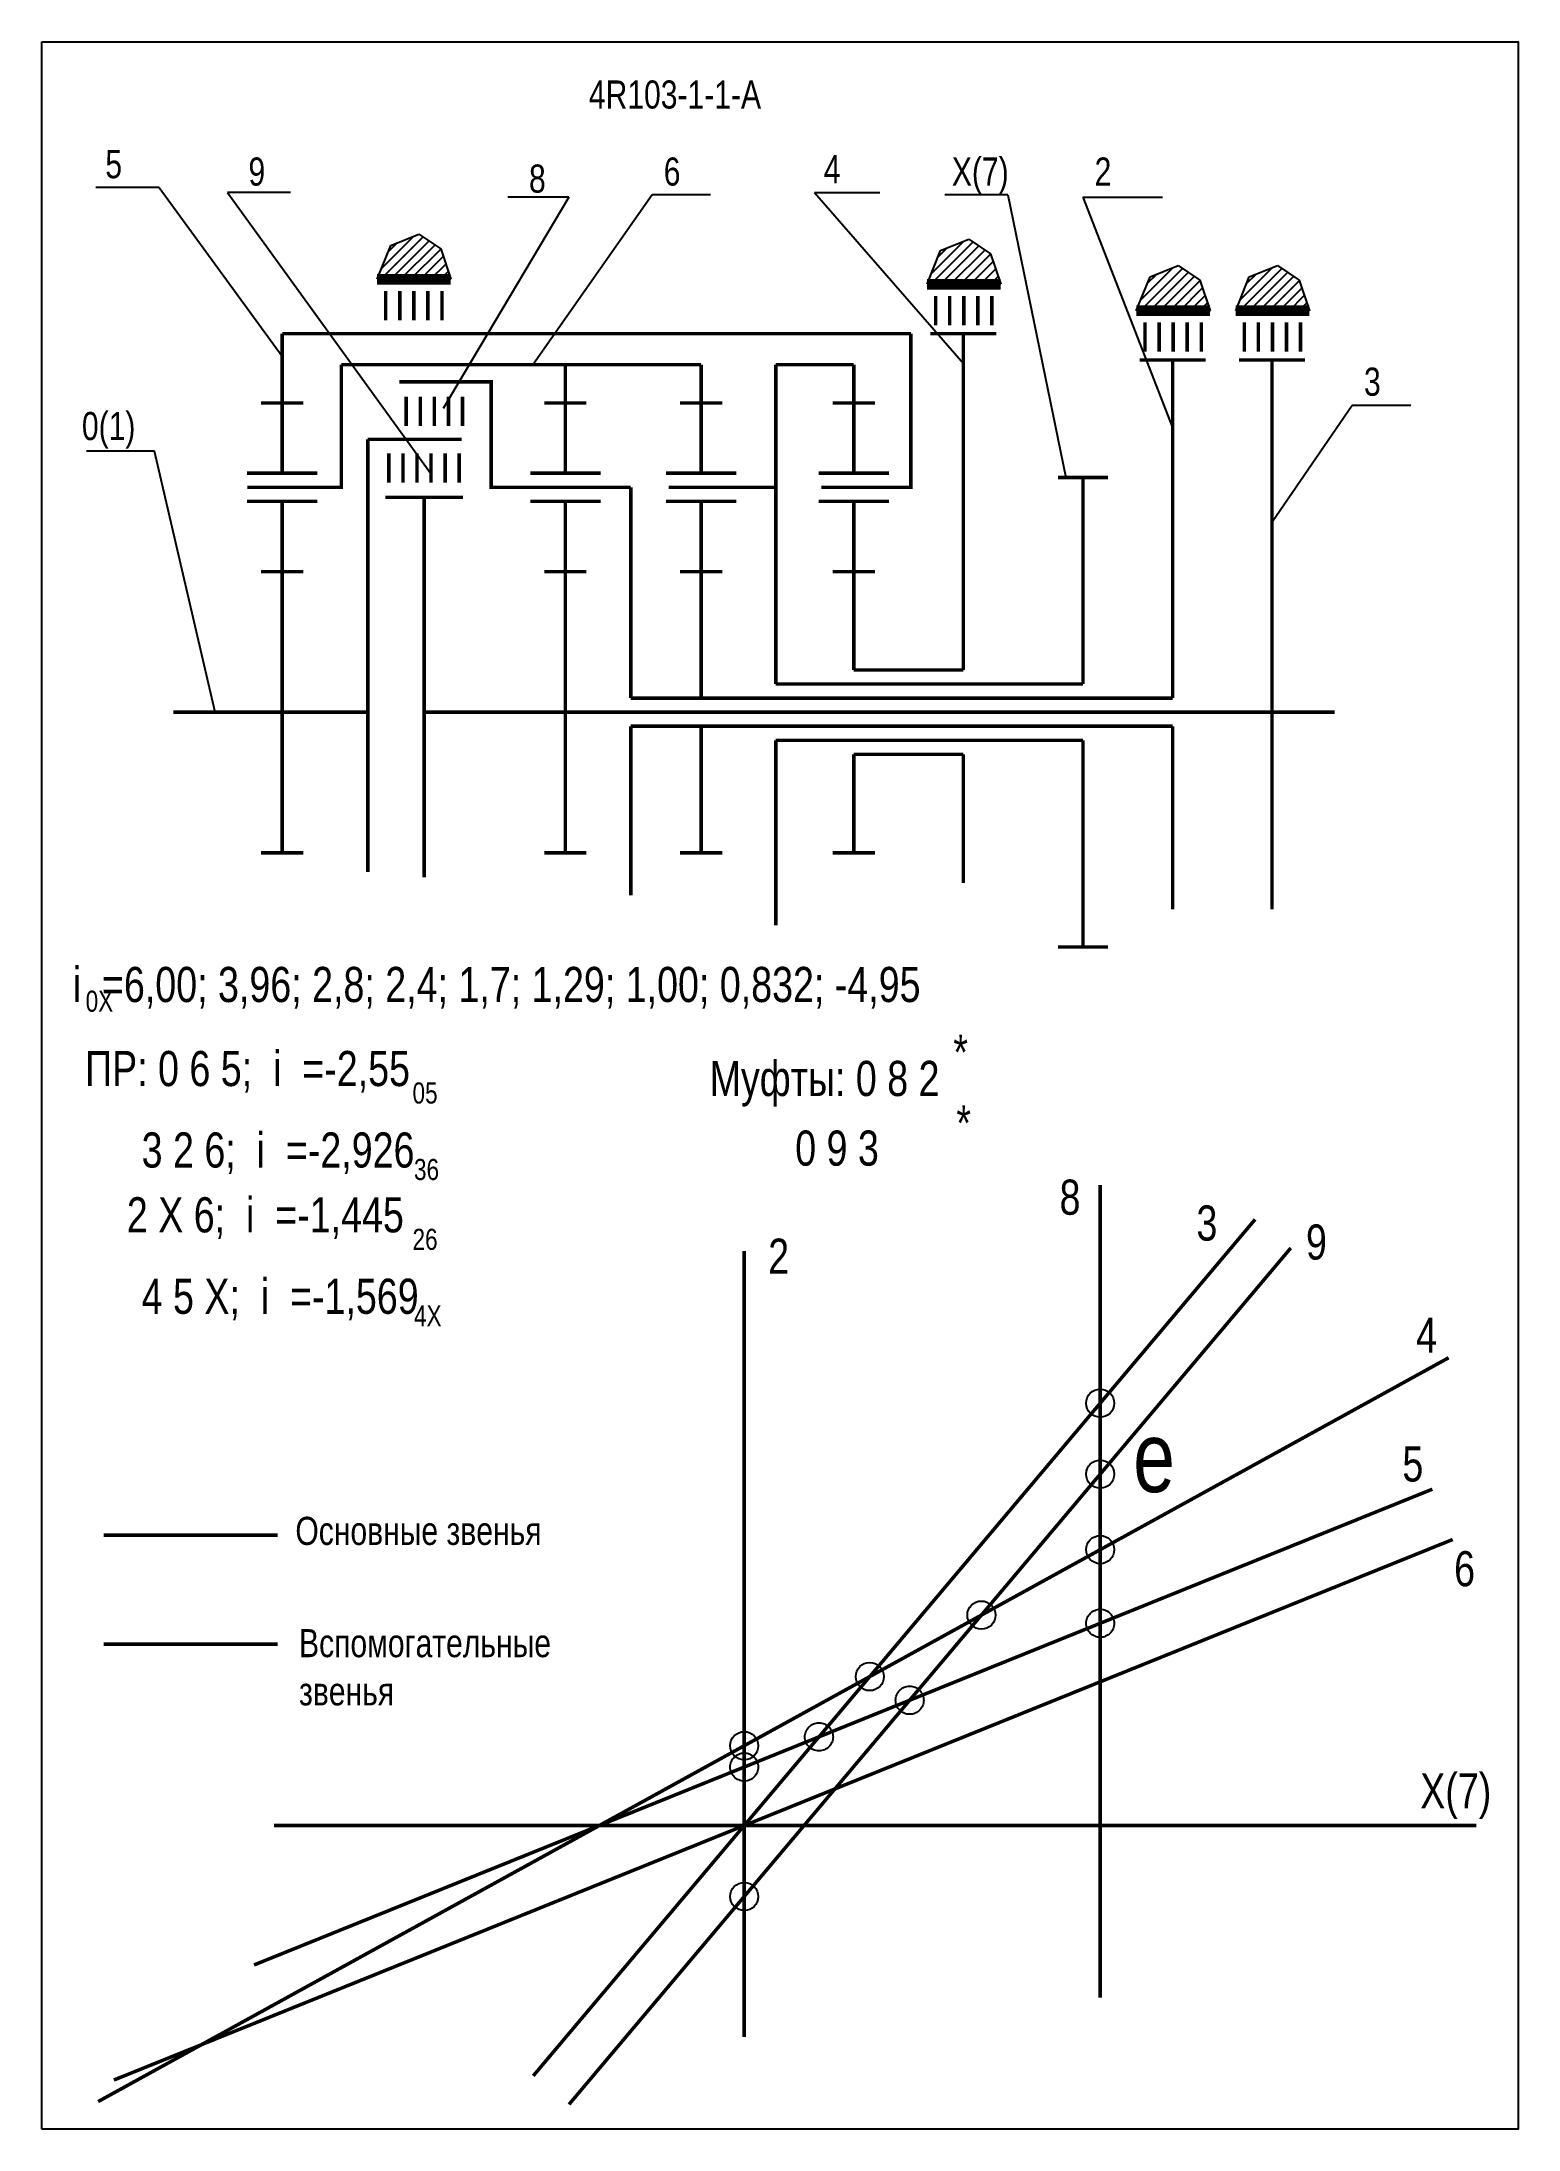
# Model space of a CAD drawing. Extents: x -352 to -142, y 153 to 450.
import ezdxf

# ---------------------------------------------------------------- set-up
doc = ezdxf.new("R2010")
doc.units = 0
doc.header["$LTSCALE"] = 15
doc.linetypes.add('CENTER', pattern=[2, 1.25, -0.25, 0.25, -0.25])
doc.linetypes.add('DASHED', pattern=[0.75, 0.5, -0.25])
for name, color, linetype in [('AXIS', 1, 'CENTER'), ('DIM', 92, 'CONTINUOUS'), ('MAIN', 5, 'CONTINUOUS')]:
    doc.layers.add(name, color=color, linetype=linetype)
doc.styles.add('AMK', font='amk.shx', dxfattribs={"width": 0.8})

msp = doc.modelspace()

# ---------------------------------------------------------------- hatches: boundary and pattern name
at = {"layer": 'DIM'}
h = msp.add_hatch(dxfattribs=at)
h.set_pattern_fill('_USER', color=0, angle=45, style=0, pattern_type=0)
h.set_pattern_definition([(45, (-52.5021, -9.6264), (-0.7071068, 0.7071068), [])])
h.paths.add_polyline_path([(-302.8, 420.89), (-304.74, 416.07), (-294.25, 416.07), (-295.69, 420.39), (-298.81, 422.51)])
h = msp.add_hatch(dxfattribs=at)
h.set_pattern_fill('_USER', color=0, angle=45, style=0, pattern_type=0)
h.set_pattern_definition([(45, (25.7168, -10.3369), (-0.7071068, 0.7071068), [])])
h.paths.add_polyline_path([(-224.58, 420.18), (-226.52, 415.36), (-216.03, 415.36), (-217.48, 419.68), (-220.59, 421.8)])
h = msp.add_hatch(dxfattribs=at)
h.set_pattern_fill('_USER', color=0, angle=45, style=0, pattern_type=0)
h.set_pattern_definition([(45, (55.4923, -14.0952), (-0.7071068, 0.7071068), [])])
h.paths.add_polyline_path([(-194.8, 416.42), (-196.75, 411.6), (-186.25, 411.6), (-187.7, 415.93), (-190.82, 418.04)])
h = msp.add_hatch(dxfattribs=at)
h.set_pattern_fill('_USER', color=0, angle=45, style=0, pattern_type=0)
h.set_pattern_definition([(45, (69.6169, -14.0952), (-0.7071068, 0.7071068), [])])
h.paths.add_polyline_path([(-180.68, 416.42), (-182.62, 411.6), (-172.13, 411.6), (-173.58, 415.93), (-176.69, 418.04)])

# ---------------------------------------------------------------- linework, layer by layer
at = {"layer": 'AXIS', "color": 1}
for centre in [(-201.89, 224.85), (-228.99, 213.9), (-241.89, 208.69), (-252.52, 204.4)]:
    msp.add_circle(centre, 2, dxfattribs=at)
at = {"layer": 'DIM', "color": 0}
for p, q in [((-335.74, 429.12), (-344.72, 429.12)), ((-335.74, 429.12), (-318.23, 405.13)), ((-317.05, 428.4), (-326.03, 428.4)), ((-326.03, 428.4), (-297.11, 388.44)), ((-277.47, 427.74), (-295.33, 397.67)), ((-277.47, 427.74), (-286.12, 427.74)), ((-265.63, 428.07), (-282.53, 403.93)), ((-257.32, 428.07), (-265.63, 428.07)), ((-242.54, 428.4), (-233.23, 428.4)), ((-242.54, 428.4), (-221.35, 404.07)), ((-215.01, 428.07), (-223.99, 428.07)), ((-215.01, 428.07), (-206.77, 387.88)), ((-204.35, 427.74), (-193.04, 427.74)), ((-204.35, 427.74), (-191.58, 394.83)), ((-302.8, 420.89), (-298.81, 422.51)), ((-298.81, 422.51), (-295.69, 420.39)), ((-224.58, 420.18), (-220.59, 421.8)), ((-220.59, 421.8), (-217.48, 419.68)), ((-304.74, 416.07), (-302.8, 420.89)), ((-295.69, 420.39), (-294.25, 416.07)), ((-226.52, 415.36), (-224.58, 420.18)), ((-217.48, 419.68), (-216.03, 415.36)), ((-196.75, 411.6), (-194.8, 416.42)), ((-194.8, 416.42), (-190.82, 418.04)), ((-190.82, 418.04), (-187.7, 415.93)), ((-187.7, 415.93), (-186.25, 411.6)), ((-182.62, 411.6), (-180.68, 416.42)), ((-180.68, 416.42), (-176.69, 418.04)), ((-176.69, 418.04), (-173.58, 415.93)), ((-173.58, 415.93), (-172.13, 411.6)), ((-177.45, 381.56), (-166.03, 398.17)), ((-166.03, 398.17), (-157.72, 398.17)), ((-336.41, 391.61), (-346.05, 391.61)), ((-327.76, 354.48), (-336.41, 391.61))]:
    msp.add_line(p, q, dxfattribs=at)
at = {"layer": 'DIM', "color": 0, "const_width": 0.5}
for points in [[(-231.93, 386.48), (-228.82, 386.48), (-228.82, 408.34)], [(-221.35, 360.48), (-221.35, 408.34)], [(-313.23, 386.48), (-309.83, 386.48), (-309.83, 403.93)], [(-248.03, 403.93), (-248.03, 358.48)], [(-191.58, 356.48), (-191.58, 404.59)], [(-177.45, 326.41), (-177.45, 404.59)], [(-268.65, 386.48), (-288.52, 386.48), (-288.52, 401.47), (-301.55, 401.47)], [(-320.85, 354.48), (-306.06, 354.48), (-306.06, 393.31)], [(-306.06, 393.31), (-292.71, 393.31)], [(-268.65, 386.48), (-268.65, 356.48)], [(-207.87, 387.88), (-200.78, 387.88)], [(-204.33, 358.48), (-204.33, 387.88)], [(-303.58, 385.04), (-292.53, 385.04)], [(-298.05, 385.04), (-298.05, 331)], [(-236.93, 360.48), (-221.35, 360.48)], [(-268.65, 356.48), (-191.58, 356.48)], [(-248.03, 358.48), (-204.33, 358.48)], [(-306.06, 354.48), (-306.06, 331.74)], [(-298.05, 354.48), (-168.56, 354.48)], [(-268.65, 352.48), (-191.58, 352.48)], [(-268.65, 352.48), (-268.65, 328.41)], [(-248.03, 350.48), (-204.33, 350.48)], [(-248.03, 350.48), (-248.03, 324.14)], [(-204.33, 350.48), (-204.33, 321.08)], [(-191.58, 352.48), (-191.58, 326.41)], [(-236.93, 348.48), (-221.35, 348.48)], [(-221.35, 348.48), (-221.35, 330.18)], [(-207.87, 321.08), (-200.78, 321.08)], [(-201.89, 287.22), (-201.89, 171.61)], [(-179.86, 282.31), (-282.53, 160.46)], [(-174.78, 278.25), (-277.44, 156.4)], [(-252.52, 277.82), (-252.52, 165.99)], [(-344.42, 156.8), (-152.33, 262.63)], [(-343.61, 237.4), (-318.89, 237.4)], [(-319.42, 196.07), (-148.41, 196.07)]]:
    msp.add_lwpolyline(points, dxfattribs=at)
at = {"layer": 'DIM', "color": 0}
msp.add_lwpolyline([(-322.24, 176.24, 0.5, 0.5, 0), (-154.65, 243.93, 0.5, 0.5, 0)], format="xyseb", dxfattribs=at)
at = {"layer": 'DIM', "color": 0, "linetype": 'DASHED', "const_width": 0.5}
msp.add_lwpolyline([(-342.17, 159.87), (-151.76, 236.77)], dxfattribs=at)
at = {"layer": 'DIM', "color": 0, "linetype": 'DASHED'}
msp.add_lwpolyline([(-343.61, 221.89, 0.5, 0.5, 0), (-318.89, 221.89, 0.5, 0.5, 0)], format="xyseb", dxfattribs=at)
at = {"layer": 'DIM', "color": 0}
for centre in [(-201.89, 256.17), (-201.89, 246.07), (-252.52, 185.98)]:
    msp.add_circle(centre, 2, dxfattribs=at)
at = {"layer": 'DIM', "color": 5}
for centre in [(-201.89, 235.33), (-218.78, 226.02), (-234.66, 217.27), (-252.52, 207.43)]:
    msp.add_circle(centre, 2, dxfattribs=at)
at = {"layer": 'MAIN'}
for points in [[(-352.43, 152.87), (-352.43, 449.87)], [(-352.43, 449.87), (-142.43, 449.87), (-142.43, 152.87), (-352.43, 152.87)]]:
    msp.add_lwpolyline(points, dxfattribs=at)
at = {"layer": 'MAIN', "color": 0}
for points, const_width in [([(-304.74, 416.07), (-294.25, 416.07)], 1.5), ([(-226.52, 415.36), (-216.03, 415.36)], 1.5), ([(-295.51, 414.42), (-295.51, 410.22)], 0.5), ([(-217.29, 413.71), (-217.29, 409.51)], 0.5), ([(-196.75, 411.6), (-186.25, 411.6)], 1.5), ([(-187.51, 409.95), (-187.51, 405.76)], 0.5), ([(-182.62, 411.6), (-172.13, 411.6)], 1.5), ([(-173.39, 409.95), (-173.39, 405.76)], 0.5), ([(-318.23, 398.48), (-318.23, 408.34)], 0.5), ([(-228.82, 408.34), (-318.23, 408.34)], 0.5), ([(-226.06, 408.34), (-216.65, 408.34)], 0.5), ([(-309.83, 403.93), (-258.65, 403.93)], 0.5), ([(-277.96, 398.48), (-277.96, 403.93)], 0.5), ([(-258.65, 398.48), (-258.65, 403.93)], 0.5), ([(-248.03, 403.93), (-236.93, 403.93)], 0.5), ([(-236.93, 398.48), (-236.93, 403.93)], 0.5), ([(-196.28, 404.59), (-186.87, 404.59)], 0.5), ([(-182.16, 404.59), (-172.75, 404.59)], 0.5), ([(-318.23, 398.48), (-321.23, 398.48)], 0.5), ([(-318.23, 388.48), (-318.23, 398.48)], 0.5), ([(-318.23, 398.48), (-315.23, 398.48)], 0.5), ([(-277.96, 398.48), (-280.96, 398.48)], 0.5), ([(-277.96, 388.48), (-277.96, 398.48)], 0.5), ([(-277.96, 398.48), (-274.96, 398.48)], 0.5), ([(-258.65, 398.48), (-261.65, 398.48)], 0.5), ([(-258.65, 388.48), (-258.65, 398.48)], 0.5), ([(-258.65, 398.48), (-255.65, 398.48)], 0.5), ([(-236.93, 398.48), (-239.93, 398.48)], 0.5), ([(-236.93, 388.48), (-236.93, 398.48)], 0.5), ([(-236.93, 398.48), (-233.93, 398.48)], 0.5), ([(-293.06, 391.32), (-293.06, 387.13)], 0.5), ([(-313.23, 386.48), (-323.17, 386.48)], 0.5), ([(-248.03, 386.48), (-263.25, 386.48)], 0.5), ([(-231.93, 386.48), (-241.53, 386.48)], 0.5), ([(-318.23, 384.48), (-323.23, 384.48)], 0.5), ([(-318.23, 374.48), (-318.23, 384.48), (-313.23, 384.48)], 0.5), ([(-277.96, 384.48), (-282.96, 384.48)], 0.5), ([(-277.96, 374.48), (-277.96, 384.48), (-272.96, 384.48)], 0.5), ([(-258.65, 384.48), (-263.65, 384.48)], 0.5), ([(-258.65, 374.48), (-258.65, 384.48), (-253.65, 384.48)], 0.5), ([(-236.93, 384.48), (-241.93, 384.48)], 0.5), ([(-236.93, 374.48), (-236.93, 384.48), (-231.93, 384.48)], 0.5), ([(-318.23, 374.48), (-321.23, 374.48)], 0.5), ([(-318.23, 374.48), (-315.23, 374.48)], 0.5), ([(-318.23, 374.48), (-318.23, 354.48)], 0.5), ([(-277.96, 374.48), (-280.96, 374.48)], 0.5), ([(-277.96, 374.48), (-274.96, 374.48)], 0.5), ([(-277.96, 354.48), (-277.96, 374.48)], 0.5), ([(-258.65, 374.48), (-261.65, 374.48)], 0.5), ([(-258.65, 356.48), (-258.65, 374.48)], 0.5), ([(-258.65, 374.48), (-255.65, 374.48)], 0.5), ([(-236.93, 374.48), (-239.93, 374.48)], 0.5), ([(-236.93, 360.48), (-236.93, 374.48)], 0.5), ([(-236.93, 374.48), (-233.93, 374.48)], 0.5), ([(-333.74, 354.48), (-318.23, 354.48)], 0.5), ([(-318.23, 334.48), (-318.23, 354.48)], 0.5), ([(-277.96, 354.48), (-277.96, 334.48)], 0.5), ([(-258.65, 352.48), (-258.65, 334.48)], 0.5), ([(-236.93, 348.48), (-236.93, 334.48)], 0.5), ([(-318.23, 334.48), (-321.23, 334.48)], 0.5), ([(-318.23, 334.48), (-315.23, 334.48)], 0.5), ([(-277.96, 334.48), (-280.96, 334.48)], 0.5), ([(-277.96, 334.48), (-274.96, 334.48)], 0.5), ([(-258.65, 334.48), (-261.65, 334.48)], 0.5), ([(-258.65, 334.48), (-255.65, 334.48)], 0.5), ([(-236.93, 334.48), (-239.93, 334.48)], 0.5), ([(-236.93, 334.48), (-233.93, 334.48)], 0.5)]:
    msp.add_lwpolyline(points, dxfattribs=dict(at, const_width=const_width))
for points in [[(-303.51, 414.42, 0.5, 0.5, 0), (-303.51, 410.22, 0.5, 0.5, 0)], [(-301.51, 414.42, 0.5, 0.5, 0), (-301.51, 410.22, 0.5, 0.5, 0)], [(-299.51, 414.42, 0.5, 0.5, 0), (-299.51, 410.22, 0.5, 0.5, 0)], [(-297.51, 414.42, 0.5, 0.5, 0), (-297.51, 410.22, 0.5, 0.5, 0)], [(-225.29, 413.71, 0.5, 0.5, 0), (-225.29, 409.51, 0.5, 0.5, 0)], [(-223.29, 413.71, 0.5, 0.5, 0), (-223.29, 409.51, 0.5, 0.5, 0)], [(-221.29, 413.71, 0.5, 0.5, 0), (-221.29, 409.51, 0.5, 0.5, 0)], [(-219.29, 413.71, 0.5, 0.5, 0), (-219.29, 409.51, 0.5, 0.5, 0)], [(-195.51, 409.95, 0.5, 0.5, 0), (-195.51, 405.76, 0.5, 0.5, 0)], [(-193.51, 409.95, 0.5, 0.5, 0), (-193.51, 405.76, 0.5, 0.5, 0)], [(-191.51, 409.95, 0.5, 0.5, 0), (-191.51, 405.76, 0.5, 0.5, 0)], [(-189.51, 409.95, 0.5, 0.5, 0), (-189.51, 405.76, 0.5, 0.5, 0)], [(-181.39, 409.95, 0.5, 0.5, 0), (-181.39, 405.76, 0.5, 0.5, 0)], [(-179.39, 409.95, 0.5, 0.5, 0), (-179.39, 405.76, 0.5, 0.5, 0)], [(-177.39, 409.95, 0.5, 0.5, 0), (-177.39, 405.76, 0.5, 0.5, 0)], [(-175.39, 409.95, 0.5, 0.5, 0), (-175.39, 405.76, 0.5, 0.5, 0)], [(-300.59, 399.37, 0.5, 0.5, 0), (-300.59, 395.18, 0.5, 0.5, 0)], [(-298.59, 399.37, 0.5, 0.5, 0), (-298.59, 395.18, 0.5, 0.5, 0)], [(-296.59, 399.37, 0.5, 0.5, 0), (-296.59, 395.18, 0.5, 0.5, 0)], [(-294.59, 399.37, 0.5, 0.5, 0), (-294.59, 395.18, 0.5, 0.5, 0)], [(-292.59, 399.37, 0.5, 0.5, 0), (-292.59, 395.18, 0.5, 0.5, 0)], [(-303.06, 391.32, 0.5, 0.5, 0), (-303.06, 387.13, 0.5, 0.5, 0)], [(-301.06, 391.32, 0.5, 0.5, 0), (-301.06, 387.13, 0.5, 0.5, 0)], [(-299.06, 391.32, 0.5, 0.5, 0), (-299.06, 387.13, 0.5, 0.5, 0)], [(-297.06, 391.32, 0.5, 0.5, 0), (-297.06, 387.13, 0.5, 0.5, 0)], [(-295.06, 391.32, 0.5, 0.5, 0), (-295.06, 387.13, 0.5, 0.5, 0)], [(-313.23, 388.48, 0.5, 0.5, 0), (-323.23, 388.48, 0.5, 0.5, 0)], [(-272.96, 388.48, 0.5, 0.5, 0), (-282.96, 388.48, 0.5, 0.5, 0)], [(-253.65, 388.48, 0.5, 0.5, 0), (-263.65, 388.48, 0.5, 0.5, 0)], [(-231.93, 388.48, 0.5, 0.5, 0), (-241.93, 388.48, 0.5, 0.5, 0)]]:
    msp.add_lwpolyline(points, format="xyseb", dxfattribs=at)

# ---------------------------------------------------------------- texts
at = {"layer": 'DIM', "color": 0, "style": 'AMK', "width": 0.8}
for s, height, p in [('4R103-1-1-A', 4, (-274.62, 440.36)), ('5', 4, (-343.39, 430.45)), ('4', 4, (-241.21, 429.73)), ('9', 4, (-323.03, 429.4)), ('8', 4, (-283.13, 428.4)), ('6', 4, (-263.97, 429.4)), ('X(7)', 4, (-222.99, 429.4)), ('2', 4, (-202.68, 429.4)), ('3', 4, (-164.37, 399.5)), ('0(1)', 4, (-346.72, 393.19)), ('i  =6,00; 3,96; 2,8; 2,4; 1,7; 1,29; 1,00; 0,832; -4,95', 5, (-348.03, 313.24)), ('0X', 3, (-346.19, 311.86)), (' ПР: 0 6 5;  i  =-2,55', 5, (-347.76, 301.28)), ('*', 5, (-222.78, 303.6)), ('Муфты: 0 8 2', 5, (-257.44, 299.87)), ('05', 3, (-299.7, 298.8)), ('*', 5, (-222.35, 293.53)), ('    3 2 6;  i  =-2,926', 5, (-344.17, 289.69)), ('       0 9 3', 5, (-255.67, 289.96)), ('36', 3, (-299.49, 287.92)), ('     2 X 6;  i  =-1,445', 5, (-347.76, 280.47)), ('8', 5, (-207.67, 282.98)), ('3', 5, (-188.2, 279.3)), ('26', 3, (-299.7, 277.98)), ('2', 5, (-249.11, 274.58)), ('9', 5, (-172.62, 276.6)), ('    4 5 X;  i  =-1,569', 5, (-344.17, 268.88)), ('4X', 3, (-299.49, 267.1)), ('4', 5, (-156.96, 263.35)), ('e', 10, (-197.2, 243.52)), ('5', 5, (-158.91, 245.02)), ('Основные звенья', 4, (-316.36, 236)), ('6', 5, (-151.55, 230.12)), ('Вспомогательные ', 4, (-315.84, 220.03)), ('звенья', 4, (-315.84, 213.17)), ('X(7)', 5, (-156.37, 198.51))]:
    msp.add_text(s, height=height, dxfattribs=at).set_placement(p)

doc.saveas('drawing.dxf')
